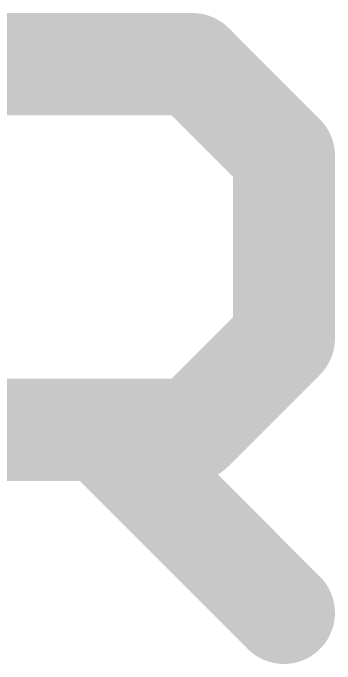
# Model space of a CAD drawing. Extents: x -15.6 to 66.2, y -11.4 to 53.5.
# Drawn here: x 34.153 to 35.034, y 8.509 to 10.288 of the extents above; entities that cross this region are included whole.
import ezdxf

# ---------------------------------------------------------------- set-up
doc = ezdxf.new("R2010")
doc.units = 0
doc.layers.add('21', color=41, linetype='CONTINUOUS')

msp = doc.modelspace()

# ---------------------------------------------------------------- linework, layer by layer
at = {"layer": '21', "const_width": 0.2794}
for points in [[(33.894, 10.1486), (34.644, 10.1486)], [(34.644, 10.1486), (34.8939, 9.8986)], [(34.8939, 9.8986), (34.8939, 9.3986)], [(34.8939, 9.3986), (34.644, 9.1487)], [(34.644, 9.1487), (33.894, 9.1487)], [(34.394, 9.1487), (34.8939, 8.6487)]]:
    msp.add_lwpolyline(points, dxfattribs=at)
at = {"layer": '21', "const_width": 0.1397}
for points in [[(34.6933, 10.198, 1), (34.5946, 10.0992)], [(34.644, 10.0787, 1), (34.644, 10.2184)], [(34.9638, 9.8986, 1), (34.8241, 9.8986)], [(34.8445, 9.8492, 1), (34.9433, 9.948)], [(34.9433, 9.3492, 1), (34.8445, 9.448)], [(34.8241, 9.3986, 1), (34.9638, 9.3986)], [(34.4434, 9.1981, 1), (34.3446, 9.0993)], [(34.644, 9.0788, 1), (34.644, 9.2185)], [(34.5946, 9.1981, 1), (34.6933, 9.0993)], [(34.8445, 8.5993, 1), (34.9433, 8.6981)]]:
    msp.add_lwpolyline(points, format="xyb", dxfattribs=at)

doc.saveas('drawing.dxf')
